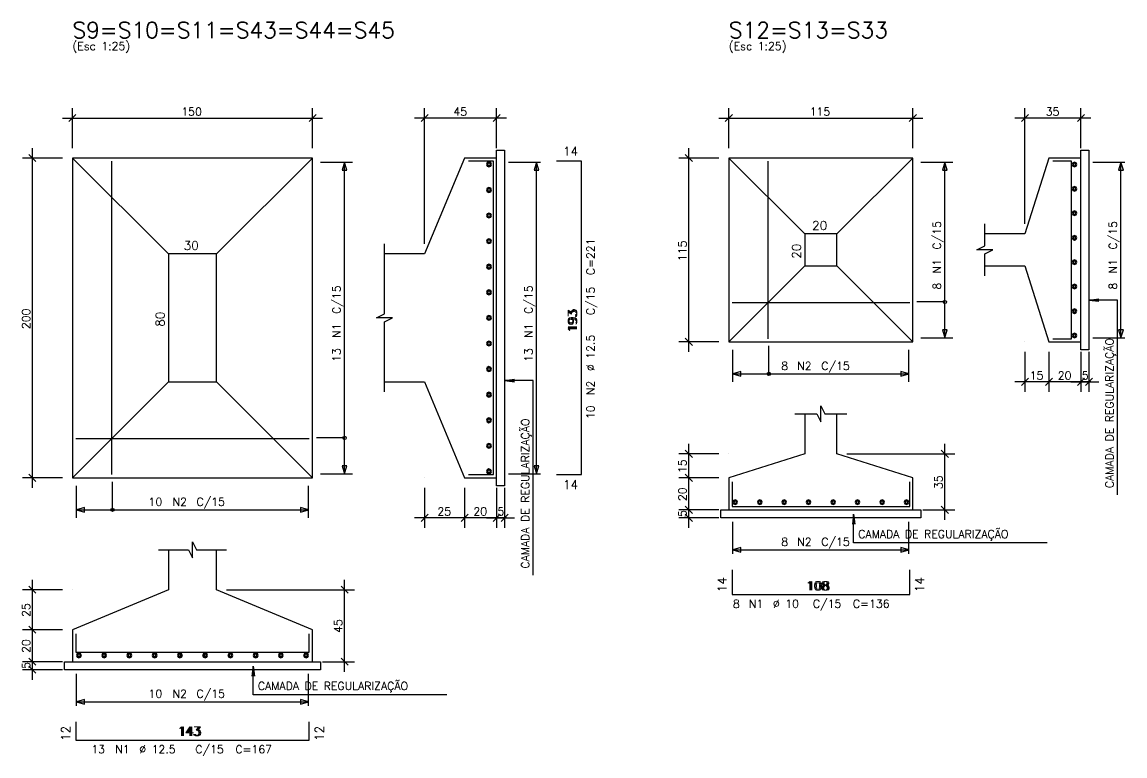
# Model space of a CAD drawing. Extents: x 797 to 1056, y -75 to 15.
# Drawn here: x 807.96 to 821.75, y -17.14 to -7.96 of the extents above; entities that cross this region are included whole.
import ezdxf

# ---------------------------------------------------------------- set-up
doc = ezdxf.new("R2010")
doc.units = 0
doc.header["$MEASUREMENT"] = 0
for name, color, linetype in [('1', 2, 'CONTINUOUS'), ('2', 4, 'CONTINUOUS'), ('4', 1, 'CONTINUOUS'), ('5', 5, 'CONTINUOUS')]:
    doc.layers.add(name, color=color, linetype=linetype)
doc.styles.get("Standard").update_dxf_attribs({"font": 'ROMANS.SHX'})

msp = doc.modelspace()

# ---------------------------------------------------------------- linework, layer by layer
at = {"layer": '1', "linetype": 'Continuous'}
for points in [[(813.894, -13.764), (813.894, -9.564), (813.994, -9.564), (813.994, -13.764), (813.894, -13.764)], [(821.197, -12.064), (821.197, -9.564), (821.297, -9.564), (821.297, -12.064), (821.197, -12.064)], [(808.594, -13.664), (811.594, -13.664), (811.594, -9.664), (808.594, -9.664), (808.594, -13.664)], [(809.794, -10.864), (808.594, -9.664)], [(810.394, -10.864), (811.594, -9.664)], [(812.494, -12.464), (812.994, -12.464), (813.494, -13.664), (813.894, -13.664), (813.894, -9.664), (813.494, -9.664), (812.994, -10.864), (812.494, -10.864)], [(813.777, -9.722), (813.768, -9.744)], [(813.768, -9.744), (813.777, -9.765)], [(813.799, -9.713), (813.777, -9.722)], [(813.777, -9.765), (813.799, -9.774)], [(813.789, -9.727), (813.78, -9.748)], [(813.78, -9.739), (813.789, -9.76)], [(813.804, -9.724), (813.782, -9.733)], [(813.782, -9.754), (813.804, -9.763)], [(813.816, -9.733), (813.794, -9.724)], [(813.794, -9.763), (813.816, -9.754)], [(813.821, -9.722), (813.799, -9.713)], [(813.799, -9.774), (813.821, -9.765)], [(813.818, -9.748), (813.809, -9.727)], [(813.809, -9.76), (813.818, -9.739)], [(813.83, -9.744), (813.821, -9.722)], [(813.821, -9.765), (813.83, -9.744)], [(816.797, -11.964), (819.097, -11.964), (819.097, -9.664), (816.797, -9.664), (816.797, -11.964)], [(817.747, -10.614), (816.797, -9.664)], [(818.147, -10.614), (819.097, -9.664)], [(819.997, -11.014), (820.497, -11.014), (820.797, -11.964), (821.197, -11.964), (821.197, -9.664), (820.797, -9.664), (820.497, -10.614), (819.997, -10.614)], [(821.096, -9.723), (821.088, -9.744)], [(821.088, -9.744), (821.096, -9.764)], [(821.117, -9.714), (821.096, -9.723)], [(821.096, -9.764), (821.117, -9.773)], [(821.108, -9.728), (821.099, -9.748)], [(821.099, -9.739), (821.108, -9.759)], [(821.121, -9.726), (821.101, -9.735)], [(821.101, -9.753), (821.121, -9.761)], [(821.133, -9.735), (821.112, -9.726)], [(821.112, -9.761), (821.133, -9.753)], [(821.137, -9.723), (821.117, -9.714)], [(821.117, -9.773), (821.137, -9.764)], [(821.134, -9.748), (821.126, -9.728)], [(821.126, -9.759), (821.134, -9.739)], [(821.146, -9.744), (821.137, -9.723)], [(821.137, -9.764), (821.146, -9.744)], [(813.777, -10.042), (813.768, -10.064)], [(813.799, -10.033), (813.777, -10.042)], [(813.789, -10.047), (813.78, -10.068)], [(813.78, -10.059), (813.789, -10.08)], [(813.804, -10.044), (813.782, -10.053)], [(813.816, -10.053), (813.794, -10.044)], [(813.821, -10.042), (813.799, -10.033)], [(813.818, -10.068), (813.809, -10.047)], [(813.809, -10.08), (813.818, -10.059)], [(813.83, -10.064), (813.821, -10.042)], [(821.096, -10.029), (821.088, -10.049)], [(821.088, -10.049), (821.096, -10.07)], [(821.117, -10.02), (821.096, -10.029)], [(821.108, -10.033), (821.099, -10.054)], [(821.099, -10.045), (821.108, -10.065)], [(821.121, -10.032), (821.101, -10.04)], [(821.101, -10.058), (821.121, -10.067)], [(821.133, -10.04), (821.112, -10.032)], [(821.112, -10.067), (821.133, -10.058)], [(821.137, -10.029), (821.117, -10.02)], [(821.134, -10.054), (821.126, -10.033)], [(821.126, -10.065), (821.134, -10.045)], [(821.146, -10.049), (821.137, -10.029)], [(821.137, -10.07), (821.146, -10.049)], [(813.768, -10.064), (813.777, -10.085)], [(813.777, -10.085), (813.799, -10.094)], [(813.782, -10.074), (813.804, -10.083)], [(813.794, -10.083), (813.816, -10.074)], [(813.799, -10.094), (813.821, -10.085)], [(813.821, -10.085), (813.83, -10.064)], [(821.096, -10.07), (821.117, -10.078)], [(821.117, -10.078), (821.137, -10.07)], [(821.096, -10.334), (821.088, -10.355)], [(821.117, -10.326), (821.096, -10.334)], [(821.137, -10.334), (821.117, -10.326)], [(821.146, -10.355), (821.137, -10.334)], [(813.777, -10.362), (813.768, -10.384)], [(813.768, -10.384), (813.777, -10.405)], [(813.799, -10.353), (813.777, -10.362)], [(813.777, -10.405), (813.799, -10.414)], [(813.789, -10.367), (813.78, -10.388)], [(813.78, -10.379), (813.789, -10.4)], [(813.804, -10.364), (813.782, -10.373)], [(813.782, -10.394), (813.804, -10.403)], [(813.816, -10.373), (813.794, -10.364)], [(813.794, -10.403), (813.816, -10.394)], [(813.821, -10.362), (813.799, -10.353)], [(813.799, -10.414), (813.821, -10.405)], [(813.818, -10.388), (813.809, -10.367)], [(813.809, -10.4), (813.818, -10.379)], [(813.83, -10.384), (813.821, -10.362)], [(813.821, -10.405), (813.83, -10.384)], [(821.088, -10.355), (821.096, -10.376)], [(821.096, -10.376), (821.117, -10.384)], [(821.108, -10.339), (821.099, -10.36)], [(821.099, -10.35), (821.108, -10.371)], [(821.121, -10.337), (821.101, -10.346)], [(821.101, -10.364), (821.121, -10.373)], [(821.133, -10.346), (821.112, -10.337)], [(821.112, -10.373), (821.133, -10.364)], [(821.117, -10.384), (821.137, -10.376)], [(821.134, -10.36), (821.126, -10.339)], [(821.126, -10.371), (821.134, -10.35)], [(821.137, -10.376), (821.146, -10.355)], [(819.997, -11.139), (819.997, -10.864), (820.097, -10.814), (819.897, -10.814), (819.997, -10.764), (819.997, -10.489)], [(812.494, -12.589), (812.494, -11.714), (812.594, -11.664), (812.394, -11.664), (812.494, -11.614), (812.494, -10.739)], [(813.777, -10.682), (813.768, -10.704)], [(813.768, -10.704), (813.777, -10.725)], [(813.799, -10.673), (813.777, -10.682)], [(813.777, -10.725), (813.799, -10.734)], [(813.789, -10.687), (813.78, -10.708)], [(813.78, -10.699), (813.789, -10.72)], [(813.804, -10.684), (813.782, -10.693)], [(813.782, -10.714), (813.804, -10.723)], [(813.816, -10.693), (813.794, -10.684)], [(813.794, -10.723), (813.816, -10.714)], [(813.821, -10.682), (813.799, -10.673)], [(813.799, -10.734), (813.821, -10.725)], [(813.818, -10.708), (813.809, -10.687)], [(813.809, -10.72), (813.818, -10.699)], [(813.83, -10.704), (813.821, -10.682)], [(813.821, -10.725), (813.83, -10.704)], [(817.747, -11.014), (818.147, -11.014), (818.147, -10.614), (817.747, -10.614), (817.747, -11.014)], [(821.096, -10.64), (821.088, -10.661)], [(821.088, -10.661), (821.096, -10.681)], [(821.117, -10.632), (821.096, -10.64)], [(821.096, -10.681), (821.117, -10.69)], [(821.108, -10.645), (821.099, -10.666)], [(821.099, -10.656), (821.108, -10.677)], [(821.121, -10.643), (821.101, -10.652)], [(821.101, -10.67), (821.121, -10.678)], [(821.133, -10.652), (821.112, -10.643)], [(821.112, -10.678), (821.133, -10.67)], [(821.137, -10.64), (821.117, -10.632)], [(821.117, -10.69), (821.137, -10.681)], [(821.134, -10.666), (821.126, -10.645)], [(821.126, -10.677), (821.134, -10.656)], [(821.146, -10.661), (821.137, -10.64)], [(821.137, -10.681), (821.146, -10.661)], [(809.794, -12.464), (810.394, -12.464), (810.394, -10.864), (809.794, -10.864), (809.794, -12.464)], [(813.777, -11.002), (813.768, -11.024)], [(813.768, -11.024), (813.777, -11.045)], [(813.799, -10.993), (813.777, -11.002)], [(813.789, -11.007), (813.78, -11.028)], [(813.78, -11.019), (813.789, -11.04)], [(813.804, -11.004), (813.782, -11.013)], [(813.816, -11.013), (813.794, -11.004)], [(813.821, -11.002), (813.799, -10.993)], [(813.818, -11.028), (813.809, -11.007)], [(813.809, -11.04), (813.818, -11.019)], [(813.83, -11.024), (813.821, -11.002)], [(813.821, -11.045), (813.83, -11.024)], [(817.747, -11.014), (816.797, -11.964)], [(818.147, -11.014), (819.097, -11.964)], [(821.096, -10.946), (821.088, -10.966)], [(821.088, -10.966), (821.096, -10.987)], [(821.117, -10.937), (821.096, -10.946)], [(821.096, -10.987), (821.117, -10.996)], [(821.108, -10.951), (821.099, -10.971)], [(821.099, -10.962), (821.108, -10.982)], [(821.121, -10.949), (821.101, -10.957)], [(821.101, -10.976), (821.121, -10.984)], [(821.133, -10.957), (821.112, -10.949)], [(821.112, -10.984), (821.133, -10.976)], [(821.137, -10.946), (821.117, -10.937)], [(821.117, -10.996), (821.137, -10.987)], [(821.134, -10.971), (821.126, -10.951)], [(821.126, -10.982), (821.134, -10.962)], [(821.146, -10.966), (821.137, -10.946)], [(821.137, -10.987), (821.146, -10.966)], [(813.777, -11.045), (813.799, -11.054)], [(813.782, -11.034), (813.804, -11.043)], [(813.794, -11.043), (813.816, -11.034)], [(813.799, -11.054), (813.821, -11.045)], [(821.096, -11.252), (821.088, -11.272)], [(821.088, -11.272), (821.096, -11.293)], [(821.117, -11.243), (821.096, -11.252)], [(821.096, -11.293), (821.117, -11.301)], [(821.108, -11.256), (821.099, -11.277)], [(821.099, -11.267), (821.108, -11.288)], [(821.121, -11.255), (821.101, -11.263)], [(821.101, -11.281), (821.121, -11.29)], [(821.133, -11.263), (821.112, -11.255)], [(821.112, -11.29), (821.133, -11.281)], [(821.137, -11.252), (821.117, -11.243)], [(821.117, -11.301), (821.137, -11.293)], [(821.134, -11.277), (821.126, -11.256)], [(821.126, -11.288), (821.134, -11.267)], [(821.146, -11.272), (821.137, -11.252)], [(821.137, -11.293), (821.146, -11.272)], [(813.777, -11.322), (813.768, -11.344)], [(813.768, -11.344), (813.777, -11.365)], [(813.799, -11.313), (813.777, -11.322)], [(813.777, -11.365), (813.799, -11.374)], [(813.789, -11.327), (813.78, -11.348)], [(813.78, -11.339), (813.789, -11.36)], [(813.804, -11.324), (813.782, -11.333)], [(813.782, -11.354), (813.804, -11.363)], [(813.816, -11.333), (813.794, -11.324)], [(813.794, -11.363), (813.816, -11.354)], [(813.821, -11.322), (813.799, -11.313)], [(813.799, -11.374), (813.821, -11.365)], [(813.818, -11.348), (813.809, -11.327)], [(813.809, -11.36), (813.818, -11.339)], [(813.83, -11.344), (813.821, -11.322)], [(813.821, -11.365), (813.83, -11.344)], [(821.096, -11.557), (821.088, -11.578)], [(821.117, -11.549), (821.096, -11.557)], [(821.108, -11.562), (821.099, -11.583)], [(821.099, -11.573), (821.108, -11.594)], [(821.121, -11.56), (821.101, -11.569)], [(821.133, -11.569), (821.112, -11.56)], [(821.137, -11.557), (821.117, -11.549)], [(821.134, -11.583), (821.126, -11.562)], [(821.126, -11.594), (821.134, -11.573)], [(821.146, -11.578), (821.137, -11.557)], [(813.777, -11.642), (813.768, -11.664)], [(813.768, -11.664), (813.777, -11.685)], [(813.799, -11.633), (813.777, -11.642)], [(813.777, -11.685), (813.799, -11.694)], [(813.789, -11.647), (813.78, -11.668)], [(813.78, -11.659), (813.789, -11.68)], [(813.804, -11.644), (813.782, -11.653)], [(813.782, -11.674), (813.804, -11.683)], [(813.816, -11.653), (813.794, -11.644)], [(813.794, -11.683), (813.816, -11.674)], [(813.821, -11.642), (813.799, -11.633)], [(813.799, -11.694), (813.821, -11.685)], [(813.818, -11.668), (813.809, -11.647)], [(813.809, -11.68), (813.818, -11.659)], [(813.83, -11.664), (813.821, -11.642)], [(813.821, -11.685), (813.83, -11.664)], [(821.088, -11.578), (821.096, -11.598)], [(821.096, -11.598), (821.117, -11.607)], [(821.101, -11.587), (821.121, -11.595)], [(821.112, -11.595), (821.133, -11.587)], [(821.117, -11.607), (821.137, -11.598)], [(821.137, -11.598), (821.146, -11.578)], [(813.777, -11.962), (813.768, -11.984)], [(813.768, -11.984), (813.777, -12.005)], [(813.799, -11.953), (813.777, -11.962)], [(813.789, -11.967), (813.78, -11.988)], [(813.78, -11.979), (813.789, -12)], [(813.804, -11.964), (813.782, -11.973)], [(813.816, -11.973), (813.794, -11.964)], [(813.821, -11.962), (813.799, -11.953)], [(813.818, -11.988), (813.809, -11.967)], [(813.809, -12), (813.818, -11.979)], [(813.83, -11.984), (813.821, -11.962)], [(813.821, -12.005), (813.83, -11.984)], [(821.096, -11.863), (821.088, -11.884)], [(821.088, -11.884), (821.096, -11.904)], [(821.117, -11.854), (821.096, -11.863)], [(821.096, -11.904), (821.117, -11.913)], [(821.108, -11.868), (821.099, -11.888)], [(821.099, -11.879), (821.108, -11.899)], [(821.121, -11.866), (821.101, -11.875)], [(821.101, -11.893), (821.121, -11.901)], [(821.133, -11.875), (821.112, -11.866)], [(821.112, -11.901), (821.133, -11.893)], [(821.137, -11.863), (821.117, -11.854)], [(821.117, -11.913), (821.137, -11.904)], [(821.134, -11.888), (821.126, -11.868)], [(821.126, -11.899), (821.134, -11.879)], [(821.146, -11.884), (821.137, -11.863)], [(821.137, -11.904), (821.146, -11.884)], [(813.777, -12.005), (813.799, -12.014)], [(813.782, -11.994), (813.804, -12.003)], [(813.794, -12.003), (813.816, -11.994)], [(813.799, -12.014), (813.821, -12.005)], [(813.777, -12.282), (813.768, -12.304)], [(813.768, -12.304), (813.777, -12.325)], [(813.799, -12.273), (813.777, -12.282)], [(813.777, -12.325), (813.799, -12.334)], [(813.789, -12.287), (813.78, -12.308)], [(813.78, -12.299), (813.789, -12.32)], [(813.804, -12.284), (813.782, -12.293)], [(813.782, -12.314), (813.804, -12.323)], [(813.816, -12.293), (813.794, -12.284)], [(813.794, -12.323), (813.816, -12.314)], [(813.821, -12.282), (813.799, -12.273)], [(813.799, -12.334), (813.821, -12.325)], [(813.818, -12.308), (813.809, -12.287)], [(813.809, -12.32), (813.818, -12.299)], [(813.83, -12.304), (813.821, -12.282)], [(813.821, -12.325), (813.83, -12.304)], [(809.794, -12.464), (808.594, -13.664)], [(810.394, -12.464), (811.594, -13.664)], [(813.777, -12.602), (813.768, -12.624)], [(813.768, -12.624), (813.777, -12.645)], [(813.799, -12.593), (813.777, -12.602)], [(813.777, -12.645), (813.799, -12.654)], [(813.789, -12.607), (813.78, -12.628)], [(813.78, -12.619), (813.789, -12.64)], [(813.804, -12.604), (813.782, -12.613)], [(813.782, -12.634), (813.804, -12.643)], [(813.816, -12.613), (813.794, -12.604)], [(813.794, -12.643), (813.816, -12.634)], [(813.821, -12.602), (813.799, -12.593)], [(813.799, -12.654), (813.821, -12.645)], [(813.818, -12.628), (813.809, -12.607)], [(813.809, -12.64), (813.818, -12.619)], [(813.83, -12.624), (813.821, -12.602)], [(813.821, -12.645), (813.83, -12.624)], [(817.622, -12.864), (817.897, -12.864), (817.947, -12.964), (817.947, -12.764), (817.997, -12.864), (818.272, -12.864)], [(813.777, -12.922), (813.768, -12.944)], [(813.768, -12.944), (813.777, -12.965)], [(813.799, -12.913), (813.777, -12.922)], [(813.789, -12.927), (813.78, -12.948)], [(813.78, -12.939), (813.789, -12.96)], [(813.804, -12.924), (813.782, -12.933)], [(813.782, -12.954), (813.804, -12.963)], [(813.816, -12.933), (813.794, -12.924)], [(813.794, -12.963), (813.816, -12.954)], [(813.821, -12.922), (813.799, -12.913)], [(813.818, -12.948), (813.809, -12.927)], [(813.809, -12.96), (813.818, -12.939)], [(813.83, -12.944), (813.821, -12.922)], [(813.821, -12.965), (813.83, -12.944)], [(817.747, -12.864), (817.747, -13.364), (816.797, -13.664), (816.797, -14.064), (819.097, -14.064), (819.097, -13.664), (818.147, -13.364), (818.147, -12.864)], [(813.777, -12.965), (813.799, -12.974)], [(813.799, -12.974), (813.821, -12.965)], [(813.777, -13.242), (813.768, -13.264)], [(813.768, -13.264), (813.777, -13.285)], [(813.799, -13.233), (813.777, -13.242)], [(813.777, -13.285), (813.799, -13.294)], [(813.789, -13.247), (813.78, -13.268)], [(813.78, -13.259), (813.789, -13.28)], [(813.804, -13.244), (813.782, -13.253)], [(813.782, -13.274), (813.804, -13.283)], [(813.816, -13.253), (813.794, -13.244)], [(813.794, -13.283), (813.816, -13.274)], [(813.821, -13.242), (813.799, -13.233)], [(813.799, -13.294), (813.821, -13.285)], [(813.818, -13.268), (813.809, -13.247)], [(813.809, -13.28), (813.818, -13.259)], [(813.83, -13.264), (813.821, -13.242)], [(813.821, -13.285), (813.83, -13.264)], [(813.777, -13.562), (813.768, -13.584)], [(813.768, -13.584), (813.777, -13.605)], [(813.799, -13.553), (813.777, -13.562)], [(813.777, -13.605), (813.799, -13.614)], [(813.789, -13.567), (813.78, -13.588)], [(813.78, -13.579), (813.789, -13.6)], [(813.804, -13.564), (813.782, -13.573)], [(813.782, -13.594), (813.804, -13.603)], [(813.816, -13.573), (813.794, -13.564)], [(813.794, -13.603), (813.816, -13.594)], [(813.821, -13.562), (813.799, -13.553)], [(813.799, -13.614), (813.821, -13.605)], [(813.818, -13.588), (813.809, -13.567)], [(813.809, -13.6), (813.818, -13.579)], [(813.83, -13.584), (813.821, -13.562)], [(813.821, -13.605), (813.83, -13.584)], [(816.856, -13.948), (816.848, -13.969)], [(816.848, -13.969), (816.856, -13.989)], [(816.877, -13.939), (816.856, -13.948)], [(816.856, -13.989), (816.877, -13.998)], [(816.868, -13.953), (816.859, -13.973)], [(816.859, -13.964), (816.868, -13.984)], [(816.881, -13.951), (816.861, -13.96)], [(816.861, -13.978), (816.881, -13.986)], [(816.893, -13.96), (816.872, -13.951)], [(816.872, -13.986), (816.893, -13.978)], [(816.897, -13.948), (816.877, -13.939)], [(816.877, -13.998), (816.897, -13.989)], [(816.894, -13.973), (816.886, -13.953)], [(816.886, -13.984), (816.894, -13.964)], [(816.906, -13.969), (816.897, -13.948)], [(816.897, -13.989), (816.906, -13.969)], [(817.162, -13.948), (817.153, -13.969)], [(817.153, -13.969), (817.162, -13.989)], [(817.182, -13.939), (817.162, -13.948)], [(817.162, -13.989), (817.182, -13.998)], [(817.173, -13.953), (817.165, -13.973)], [(817.165, -13.964), (817.173, -13.984)], [(817.187, -13.951), (817.167, -13.96)], [(817.167, -13.978), (817.187, -13.986)], [(817.198, -13.96), (817.178, -13.951)], [(817.178, -13.986), (817.198, -13.978)], [(817.203, -13.948), (817.182, -13.939)], [(817.182, -13.998), (817.203, -13.989)], [(817.2, -13.973), (817.191, -13.953)], [(817.191, -13.984), (817.2, -13.964)], [(817.212, -13.969), (817.203, -13.948)], [(817.203, -13.989), (817.212, -13.969)], [(817.468, -13.948), (817.459, -13.969)], [(817.459, -13.969), (817.468, -13.989)], [(817.488, -13.939), (817.468, -13.948)], [(817.468, -13.989), (817.488, -13.998)], [(817.479, -13.953), (817.471, -13.973)], [(817.471, -13.964), (817.479, -13.984)], [(817.493, -13.951), (817.472, -13.96)], [(817.472, -13.978), (817.493, -13.986)], [(817.504, -13.96), (817.483, -13.951)], [(817.483, -13.986), (817.504, -13.978)], [(817.509, -13.948), (817.488, -13.939)], [(817.488, -13.998), (817.509, -13.989)], [(817.506, -13.973), (817.497, -13.953)], [(817.497, -13.984), (817.506, -13.964)], [(817.517, -13.969), (817.509, -13.948)], [(817.509, -13.989), (817.517, -13.969)], [(817.773, -13.948), (817.765, -13.969)], [(817.765, -13.969), (817.773, -13.989)], [(817.794, -13.939), (817.773, -13.948)], [(817.773, -13.989), (817.794, -13.998)], [(817.785, -13.953), (817.776, -13.973)], [(817.776, -13.964), (817.785, -13.984)], [(817.799, -13.951), (817.778, -13.96)], [(817.778, -13.978), (817.799, -13.986)], [(817.81, -13.96), (817.789, -13.951)], [(817.789, -13.986), (817.81, -13.978)], [(817.814, -13.948), (817.794, -13.939)], [(817.794, -13.998), (817.814, -13.989)], [(817.811, -13.973), (817.803, -13.953)], [(817.803, -13.984), (817.811, -13.964)], [(817.823, -13.969), (817.814, -13.948)], [(817.814, -13.989), (817.823, -13.969)], [(818.079, -13.948), (818.07, -13.969)], [(818.07, -13.969), (818.079, -13.989)], [(818.1, -13.939), (818.079, -13.948)], [(818.079, -13.989), (818.1, -13.998)], [(818.09, -13.953), (818.082, -13.973)], [(818.082, -13.964), (818.09, -13.984)], [(818.104, -13.951), (818.084, -13.96)], [(818.084, -13.978), (818.104, -13.986)], [(818.115, -13.96), (818.095, -13.951)], [(818.095, -13.986), (818.115, -13.978)], [(818.12, -13.948), (818.1, -13.939)], [(818.1, -13.998), (818.12, -13.989)], [(818.117, -13.973), (818.109, -13.953)], [(818.109, -13.984), (818.117, -13.964)], [(818.129, -13.969), (818.12, -13.948)], [(818.12, -13.989), (818.129, -13.969)], [(818.385, -13.948), (818.376, -13.969)], [(818.376, -13.969), (818.385, -13.989)], [(818.405, -13.939), (818.385, -13.948)], [(818.385, -13.989), (818.405, -13.998)], [(818.396, -13.953), (818.388, -13.973)], [(818.388, -13.964), (818.396, -13.984)], [(818.41, -13.951), (818.389, -13.96)], [(818.389, -13.978), (818.41, -13.986)], [(818.421, -13.96), (818.4, -13.951)], [(818.4, -13.986), (818.421, -13.978)], [(818.426, -13.948), (818.405, -13.939)], [(818.405, -13.998), (818.426, -13.989)], [(818.423, -13.973), (818.414, -13.953)], [(818.414, -13.984), (818.423, -13.964)], [(818.434, -13.969), (818.426, -13.948)], [(818.426, -13.989), (818.434, -13.969)], [(818.69, -13.948), (818.682, -13.969)], [(818.682, -13.969), (818.69, -13.989)], [(818.711, -13.939), (818.69, -13.948)], [(818.69, -13.989), (818.711, -13.998)], [(818.702, -13.953), (818.693, -13.973)], [(818.693, -13.964), (818.702, -13.984)], [(818.716, -13.951), (818.695, -13.96)], [(818.695, -13.978), (818.716, -13.986)], [(818.727, -13.96), (818.706, -13.951)], [(818.706, -13.986), (818.727, -13.978)], [(818.732, -13.948), (818.711, -13.939)], [(818.711, -13.998), (818.732, -13.989)], [(818.729, -13.973), (818.72, -13.953)], [(818.72, -13.984), (818.729, -13.964)], [(818.74, -13.969), (818.732, -13.948)], [(818.732, -13.989), (818.74, -13.969)], [(818.996, -13.948), (818.988, -13.969)], [(818.988, -13.969), (818.996, -13.989)], [(819.017, -13.939), (818.996, -13.948)], [(818.996, -13.989), (819.017, -13.998)], [(819.008, -13.953), (818.999, -13.973)], [(818.999, -13.964), (819.008, -13.984)], [(819.021, -13.951), (819.001, -13.96)], [(819.001, -13.978), (819.021, -13.986)], [(819.033, -13.96), (819.012, -13.951)], [(819.012, -13.986), (819.033, -13.978)], [(819.037, -13.948), (819.017, -13.939)], [(819.017, -13.998), (819.037, -13.989)], [(819.034, -13.973), (819.026, -13.953)], [(819.026, -13.984), (819.034, -13.964)], [(819.046, -13.969), (819.037, -13.948)], [(819.037, -13.989), (819.046, -13.969)], [(816.697, -14.064), (819.197, -14.064), (819.197, -14.164), (816.697, -14.164), (816.697, -14.064)], [(809.669, -14.564), (810.044, -14.564), (810.094, -14.664), (810.094, -14.464), (810.144, -14.564), (810.519, -14.564)], [(809.794, -14.564), (809.794, -15.064), (808.594, -15.564), (808.594, -15.964), (811.594, -15.964), (811.594, -15.564), (810.394, -15.064), (810.394, -14.564)], [(808.494, -15.964), (811.694, -15.964), (811.694, -16.064), (808.494, -16.064), (808.494, -15.964)], [(808.652, -15.862), (808.643, -15.884)], [(808.643, -15.884), (808.652, -15.905)], [(808.674, -15.853), (808.652, -15.862)], [(808.652, -15.905), (808.674, -15.914)], [(808.664, -15.867), (808.655, -15.888)], [(808.655, -15.879), (808.664, -15.9)], [(808.679, -15.864), (808.657, -15.873)], [(808.657, -15.894), (808.679, -15.903)], [(808.691, -15.873), (808.669, -15.864)], [(808.669, -15.903), (808.691, -15.894)], [(808.696, -15.862), (808.674, -15.853)], [(808.674, -15.914), (808.696, -15.905)], [(808.693, -15.888), (808.684, -15.867)], [(808.684, -15.9), (808.693, -15.879)], [(808.705, -15.884), (808.696, -15.862)], [(808.696, -15.905), (808.705, -15.884)], [(808.968, -15.862), (808.959, -15.884)], [(808.959, -15.884), (808.968, -15.905)], [(808.989, -15.853), (808.968, -15.862)], [(808.968, -15.905), (808.989, -15.914)], [(808.979, -15.867), (808.97, -15.888)], [(808.97, -15.879), (808.979, -15.9)], [(808.994, -15.864), (808.973, -15.873)], [(808.973, -15.894), (808.994, -15.903)], [(809.006, -15.873), (808.985, -15.864)], [(808.985, -15.903), (809.006, -15.894)], [(809.011, -15.862), (808.989, -15.853)], [(808.989, -15.914), (809.011, -15.905)], [(809.009, -15.888), (809, -15.867)], [(809, -15.9), (809.009, -15.879)], [(809.02, -15.884), (809.011, -15.862)], [(809.011, -15.905), (809.02, -15.884)], [(809.283, -15.862), (809.274, -15.884)], [(809.274, -15.884), (809.283, -15.905)], [(809.305, -15.853), (809.283, -15.862)], [(809.283, -15.905), (809.305, -15.914)], [(809.295, -15.867), (809.286, -15.888)], [(809.286, -15.879), (809.295, -15.9)], [(809.31, -15.864), (809.288, -15.873)], [(809.288, -15.894), (809.31, -15.903)], [(809.322, -15.873), (809.3, -15.864)], [(809.3, -15.903), (809.322, -15.894)], [(809.327, -15.862), (809.305, -15.853)], [(809.305, -15.914), (809.327, -15.905)], [(809.324, -15.888), (809.315, -15.867)], [(809.315, -15.9), (809.324, -15.879)], [(809.336, -15.884), (809.327, -15.862)], [(809.327, -15.905), (809.336, -15.884)], [(809.599, -15.862), (809.59, -15.884)], [(809.59, -15.884), (809.599, -15.905)], [(809.621, -15.853), (809.599, -15.862)], [(809.599, -15.905), (809.621, -15.914)], [(809.61, -15.867), (809.601, -15.888)], [(809.601, -15.879), (809.61, -15.9)], [(809.625, -15.864), (809.604, -15.873)], [(809.604, -15.894), (809.625, -15.903)], [(809.638, -15.873), (809.616, -15.864)], [(809.616, -15.903), (809.638, -15.894)], [(809.642, -15.862), (809.621, -15.853)], [(809.621, -15.914), (809.642, -15.905)], [(809.64, -15.888), (809.631, -15.867)], [(809.631, -15.9), (809.64, -15.879)], [(809.651, -15.884), (809.642, -15.862)], [(809.642, -15.905), (809.651, -15.884)], [(809.914, -15.862), (809.905, -15.884)], [(809.905, -15.884), (809.914, -15.905)], [(809.936, -15.853), (809.914, -15.862)], [(809.914, -15.905), (809.936, -15.914)], [(809.926, -15.867), (809.917, -15.888)], [(809.917, -15.879), (809.926, -15.9)], [(809.941, -15.864), (809.919, -15.873)], [(809.919, -15.894), (809.941, -15.903)], [(809.953, -15.873), (809.931, -15.864)], [(809.931, -15.903), (809.953, -15.894)], [(809.958, -15.862), (809.936, -15.853)], [(809.936, -15.914), (809.958, -15.905)], [(809.955, -15.888), (809.946, -15.867)], [(809.946, -15.9), (809.955, -15.879)], [(809.967, -15.884), (809.958, -15.862)], [(809.958, -15.905), (809.967, -15.884)], [(810.23, -15.862), (810.221, -15.884)], [(810.221, -15.884), (810.23, -15.905)], [(810.252, -15.853), (810.23, -15.862)], [(810.23, -15.905), (810.252, -15.914)], [(810.242, -15.867), (810.233, -15.888)], [(810.233, -15.879), (810.242, -15.9)], [(810.257, -15.864), (810.235, -15.873)], [(810.235, -15.894), (810.257, -15.903)], [(810.269, -15.873), (810.247, -15.864)], [(810.247, -15.903), (810.269, -15.894)], [(810.273, -15.862), (810.252, -15.853)], [(810.252, -15.914), (810.273, -15.905)], [(810.271, -15.888), (810.262, -15.867)], [(810.262, -15.9), (810.271, -15.879)], [(810.282, -15.884), (810.273, -15.862)], [(810.273, -15.905), (810.282, -15.884)], [(810.546, -15.862), (810.537, -15.884)], [(810.537, -15.884), (810.546, -15.905)], [(810.567, -15.853), (810.546, -15.862)], [(810.546, -15.905), (810.567, -15.914)], [(810.557, -15.867), (810.548, -15.888)], [(810.548, -15.879), (810.557, -15.9)], [(810.572, -15.864), (810.55, -15.873)], [(810.55, -15.894), (810.572, -15.903)], [(810.584, -15.873), (810.562, -15.864)], [(810.562, -15.903), (810.584, -15.894)], [(810.589, -15.862), (810.567, -15.853)], [(810.567, -15.914), (810.589, -15.905)], [(810.586, -15.888), (810.577, -15.867)], [(810.577, -15.9), (810.586, -15.879)], [(810.598, -15.884), (810.589, -15.862)], [(810.589, -15.905), (810.598, -15.884)], [(810.861, -15.862), (810.852, -15.884)], [(810.852, -15.884), (810.861, -15.905)], [(810.883, -15.853), (810.861, -15.862)], [(810.861, -15.905), (810.883, -15.914)], [(810.873, -15.867), (810.864, -15.888)], [(810.864, -15.879), (810.873, -15.9)], [(810.888, -15.864), (810.866, -15.873)], [(810.866, -15.894), (810.888, -15.903)], [(810.9, -15.873), (810.878, -15.864)], [(810.878, -15.903), (810.9, -15.894)], [(810.905, -15.862), (810.883, -15.853)], [(810.883, -15.914), (810.905, -15.905)], [(810.902, -15.888), (810.893, -15.867)], [(810.893, -15.9), (810.902, -15.879)], [(810.914, -15.884), (810.905, -15.862)], [(810.905, -15.905), (810.914, -15.884)], [(811.177, -15.862), (811.168, -15.884)], [(811.168, -15.884), (811.177, -15.905)], [(811.198, -15.853), (811.177, -15.862)], [(811.177, -15.905), (811.198, -15.914)], [(811.188, -15.867), (811.179, -15.888)], [(811.179, -15.879), (811.188, -15.9)], [(811.203, -15.864), (811.181, -15.873)], [(811.181, -15.894), (811.203, -15.903)], [(811.215, -15.873), (811.194, -15.864)], [(811.194, -15.903), (811.215, -15.894)], [(811.22, -15.862), (811.198, -15.853)], [(811.198, -15.914), (811.22, -15.905)], [(811.218, -15.888), (811.209, -15.867)], [(811.209, -15.9), (811.218, -15.879)], [(811.229, -15.884), (811.22, -15.862)], [(811.22, -15.905), (811.229, -15.884)], [(811.492, -15.862), (811.483, -15.884)], [(811.483, -15.884), (811.492, -15.905)], [(811.514, -15.853), (811.492, -15.862)], [(811.492, -15.905), (811.514, -15.914)], [(811.504, -15.867), (811.495, -15.888)], [(811.495, -15.879), (811.504, -15.9)], [(811.519, -15.864), (811.497, -15.873)], [(811.497, -15.894), (811.519, -15.903)], [(811.531, -15.873), (811.509, -15.864)], [(811.509, -15.903), (811.531, -15.894)], [(811.536, -15.862), (811.514, -15.853)], [(811.514, -15.914), (811.536, -15.905)], [(811.533, -15.888), (811.524, -15.867)], [(811.524, -15.9), (811.533, -15.879)], [(811.545, -15.884), (811.536, -15.862)], [(811.536, -15.905), (811.545, -15.884)]]:
    msp.add_lwpolyline(points, dxfattribs=at)
at = {"layer": '2', "linetype": 'Continuous'}
for p, q in [((808.594, -9.539), (808.594, -9.039)), ((811.594, -9.539), (811.594, -9.039)), ((812.994, -10.739), (812.994, -9.039)), ((813.894, -9.539), (813.894, -9.039)), ((816.797, -9.539), (816.797, -9.039)), ((819.097, -9.539), (819.097, -9.039)), ((820.497, -10.489), (820.497, -9.039)), ((821.197, -9.539), (821.197, -9.039)), ((808.469, -9.164), (811.719, -9.164)), ((808.55, -9.208), (808.638, -9.119)), ((811.55, -9.208), (811.638, -9.119)), ((814.019, -9.164), (812.869, -9.164)), ((813.038, -9.119), (812.95, -9.208)), ((813.938, -9.119), (813.85, -9.208)), ((816.672, -9.164), (819.222, -9.164)), ((816.752, -9.208), (816.841, -9.119)), ((819.052, -9.208), (819.141, -9.119)), ((821.322, -9.164), (820.372, -9.164)), ((820.541, -9.119), (820.452, -9.208)), ((821.241, -9.119), (821.152, -9.208)), ((808.138, -9.708), (808.05, -9.619)), ((808.094, -13.789), (808.094, -9.539)), ((816.341, -9.708), (816.252, -9.619)), ((816.297, -12.089), (816.297, -9.539)), ((808.469, -9.664), (807.969, -9.664)), ((808.594, -9.664), (808.594, -9.664)), ((808.594, -9.664), (808.594, -9.664)), ((811.594, -9.664), (811.594, -9.664)), ((813.894, -9.664), (813.894, -9.664)), ((816.672, -9.664), (816.172, -9.664)), ((816.797, -9.664), (816.797, -9.664)), ((816.797, -9.664), (816.797, -9.664)), ((819.097, -9.664), (819.097, -9.664)), ((821.197, -9.664), (821.197, -9.664)), ((820.497, -10.614), (820.497, -10.614)), ((812.994, -10.864), (812.994, -10.864)), ((816.672, -11.964), (816.172, -11.964)), ((816.341, -12.008), (816.252, -11.919)), ((816.797, -11.964), (816.797, -11.964)), ((820.497, -11.964), (820.497, -11.964)), ((820.797, -11.964), (820.797, -11.964)), ((820.797, -11.964), (820.797, -11.964)), ((821.197, -11.964), (821.197, -11.964)), ((821.197, -11.964), (821.197, -11.964)), ((821.297, -11.964), (821.297, -11.964)), ((820.497, -12.089), (820.497, -12.589)), ((820.797, -12.089), (820.797, -12.589)), ((820.797, -12.089), (820.797, -12.589)), ((821.197, -12.089), (821.197, -12.589)), ((821.197, -12.089), (821.197, -12.589)), ((821.297, -12.089), (821.297, -12.589)), ((820.922, -12.464), (820.372, -12.464)), ((820.541, -12.419), (820.452, -12.508)), ((821.322, -12.464), (820.672, -12.464)), ((820.841, -12.419), (820.752, -12.508)), ((820.841, -12.419), (820.752, -12.508)), ((821.072, -12.464), (821.422, -12.464)), ((821.241, -12.419), (821.152, -12.508)), ((821.152, -12.508), (821.241, -12.419)), ((821.252, -12.508), (821.341, -12.419)), ((816.672, -13.364), (816.172, -13.364)), ((816.341, -13.408), (816.252, -13.319)), ((816.297, -13.789), (816.297, -13.239)), ((816.797, -13.364), (816.797, -13.364)), ((818.147, -13.364), (818.147, -13.364)), ((818.272, -13.364), (819.622, -13.364)), ((819.541, -13.408), (819.452, -13.319)), ((819.497, -14.189), (819.497, -13.239)), ((808.138, -13.708), (808.05, -13.619)), ((816.341, -13.708), (816.252, -13.619)), ((816.341, -13.708), (816.252, -13.619)), ((816.297, -14.189), (816.297, -13.539)), ((808.469, -13.664), (807.969, -13.664)), ((808.594, -13.664), (808.594, -13.664)), ((812.994, -13.664), (812.994, -13.664)), ((813.494, -13.664), (813.494, -13.664)), ((813.494, -13.664), (813.494, -13.664)), ((813.894, -13.664), (813.894, -13.664)), ((813.894, -13.664), (813.894, -13.664)), ((813.994, -13.664), (813.994, -13.664)), ((816.672, -13.664), (816.172, -13.664)), ((816.672, -13.664), (816.172, -13.664)), ((816.797, -13.664), (816.797, -13.664)), ((816.797, -13.664), (816.797, -13.664)), ((812.994, -13.789), (812.994, -14.289)), ((813.494, -13.789), (813.494, -14.289)), ((813.494, -13.789), (813.494, -14.289)), ((813.894, -13.789), (813.894, -14.289)), ((813.894, -13.789), (813.894, -14.289)), ((813.994, -13.789), (813.994, -14.289)), ((816.341, -14.108), (816.252, -14.019)), ((816.341, -14.108), (816.252, -14.019)), ((816.297, -14.289), (816.297, -13.939)), ((819.541, -14.108), (819.452, -14.019)), ((813.619, -14.164), (812.869, -14.164)), ((813.038, -14.119), (812.95, -14.208)), ((814.019, -14.164), (813.369, -14.164)), ((813.538, -14.119), (813.45, -14.208)), ((813.538, -14.119), (813.45, -14.208)), ((813.769, -14.164), (814.119, -14.164)), ((813.938, -14.119), (813.85, -14.208)), ((813.85, -14.208), (813.938, -14.119)), ((813.95, -14.208), (814.038, -14.119)), ((816.672, -14.064), (816.172, -14.064)), ((816.672, -14.064), (816.172, -14.064)), ((816.672, -14.164), (816.172, -14.164)), ((816.341, -14.208), (816.252, -14.119)), ((816.797, -14.064), (816.797, -14.064)), ((816.797, -14.064), (816.797, -14.064)), ((816.797, -14.164), (816.797, -14.164)), ((819.097, -14.064), (819.097, -14.064)), ((819.222, -14.064), (819.622, -14.064)), ((808.138, -15.108), (808.05, -15.019)), ((808.094, -15.689), (808.094, -14.939)), ((812.038, -15.108), (811.95, -15.019)), ((811.994, -16.089), (811.994, -14.939)), ((808.469, -15.064), (807.969, -15.064)), ((808.594, -15.064), (808.594, -15.064)), ((810.394, -15.064), (810.394, -15.064)), ((810.519, -15.064), (812.119, -15.064)), ((808.469, -15.564), (807.969, -15.564)), ((808.469, -15.564), (807.969, -15.564)), ((808.138, -15.608), (808.05, -15.519)), ((808.138, -15.608), (808.05, -15.519)), ((808.094, -16.089), (808.094, -15.439)), ((808.594, -15.564), (808.594, -15.564)), ((808.594, -15.564), (808.594, -15.564)), ((808.094, -16.189), (808.094, -15.839)), ((808.469, -15.964), (807.969, -15.964)), ((808.469, -15.964), (807.969, -15.964)), ((808.138, -16.008), (808.05, -15.919)), ((808.138, -16.008), (808.05, -15.919)), ((808.594, -15.964), (808.594, -15.964)), ((808.594, -15.964), (808.594, -15.964)), ((811.594, -15.964), (811.594, -15.964)), ((811.719, -15.964), (812.119, -15.964)), ((812.038, -16.008), (811.95, -15.919)), ((808.469, -16.064), (807.969, -16.064)), ((808.138, -16.108), (808.05, -16.019)), ((808.594, -16.064), (808.594, -16.064))]:
    msp.add_line(p, q, dxfattribs=at)
for points in [[(811.694, -9.714), (812.094, -9.714)], [(811.994, -9.714), (811.964, -9.814), (812.024, -9.814), (811.994, -9.714)], [(811.994, -13.614), (811.994, -9.714)], [(814.044, -9.714), (814.444, -9.714)], [(814.394, -9.714), (814.364, -9.814), (814.424, -9.814), (814.394, -9.714)], [(814.394, -13.614), (814.394, -9.714)], [(819.197, -9.714), (819.597, -9.714)], [(819.497, -9.714), (819.467, -9.814), (819.527, -9.814), (819.497, -9.714)], [(819.497, -11.914), (819.497, -9.714)], [(821.347, -9.714), (821.747, -9.714)], [(821.697, -9.714), (821.667, -9.814), (821.727, -9.814), (821.697, -9.714)], [(821.697, -11.914), (821.697, -9.714)], [(821.655, -13.875), (821.655, -11.44), (821.297, -11.44), (821.421, -11.456), (821.297, -11.44), (821.421, -11.424)], [(819.497, -11.464), (819.147, -11.464)], [(819.497, -11.914), (819.527, -11.814), (819.467, -11.814), (819.497, -11.914)], [(821.697, -11.914), (821.727, -11.814), (821.667, -11.814), (821.697, -11.914)], [(819.197, -11.914), (819.597, -11.914)], [(821.347, -11.914), (821.747, -11.914)], [(816.847, -12.464), (816.847, -12.064)], [(817.297, -12.364), (817.297, -12.014)], [(819.047, -12.464), (819.047, -12.064)], [(816.847, -12.364), (816.947, -12.394), (816.947, -12.334), (816.847, -12.364)], [(816.847, -12.364), (819.047, -12.364)], [(819.047, -12.364), (818.947, -12.334), (818.947, -12.394), (819.047, -12.364)], [(814.352, -14.882), (814.352, -12.447), (813.994, -12.447), (814.118, -12.463), (813.994, -12.447), (814.118, -12.43)], [(811.994, -13.164), (811.644, -13.164)], [(811.694, -13.614), (812.094, -13.614)], [(811.994, -13.614), (812.024, -13.514), (811.964, -13.514), (811.994, -13.614)], [(814.044, -13.614), (814.444, -13.614)], [(814.394, -13.614), (814.424, -13.514), (814.364, -13.514), (814.394, -13.614)], [(808.644, -14.164), (808.644, -13.764)], [(809.094, -14.064), (809.094, -13.714)], [(811.544, -14.164), (811.544, -13.764)], [(808.644, -14.064), (808.744, -14.094), (808.744, -14.034), (808.644, -14.064)], [(811.544, -14.064), (811.444, -14.034), (811.444, -14.094), (811.544, -14.064)], [(808.644, -14.064), (811.544, -14.064)], [(820.776, -14.476), (818.356, -14.476), (818.356, -14.118), (818.373, -14.242), (818.356, -14.118), (818.34, -14.242)], [(816.847, -14.614), (816.847, -14.214)], [(819.047, -14.614), (819.047, -14.214)], [(816.847, -14.564), (816.947, -14.594), (816.947, -14.534), (816.847, -14.564)], [(816.847, -14.564), (819.047, -14.564)], [(819.047, -14.564), (818.947, -14.534), (818.947, -14.594), (819.047, -14.564)], [(808.644, -16.514), (808.644, -16.114)], [(813.273, -16.376), (810.854, -16.376), (810.854, -16.018), (810.87, -16.142), (810.854, -16.018), (810.837, -16.142)], [(811.544, -16.514), (811.544, -16.114)], [(808.644, -16.464), (808.744, -16.494), (808.744, -16.434), (808.644, -16.464)], [(808.644, -16.464), (811.544, -16.464)], [(811.544, -16.464), (811.444, -16.434), (811.444, -16.494), (811.544, -16.464)]]:
    msp.add_lwpolyline(points, dxfattribs=at)
for centre in [(819.497, -11.464), (817.297, -12.364), (811.994, -13.164), (809.094, -14.064)]:
    msp.add_circle(centre, 0.02, dxfattribs=at)
at = {"layer": '4', "linetype": 'Continuous'}
for points in [[(809.086, -13.624), (809.086, -9.704)], [(813.544, -13.624), (813.854, -13.624), (813.854, -9.704), (813.544, -9.704)], [(814.644, -13.624), (814.954, -13.624), (814.954, -9.704), (814.644, -9.704)], [(817.289, -11.924), (817.289, -9.704)], [(820.847, -11.924), (821.077, -11.924), (821.077, -9.704), (820.847, -9.704)], [(816.837, -11.471), (819.057, -11.471)], [(808.634, -13.171), (811.554, -13.171)], [(816.837, -13.714), (816.837, -14.024), (819.057, -14.024), (819.057, -13.714)], [(816.837, -14.814), (816.837, -15.124), (819.057, -15.124), (819.057, -14.814)], [(808.634, -15.614), (808.634, -15.844), (811.554, -15.844), (811.554, -15.614)], [(808.634, -16.714), (808.634, -16.944), (811.554, -16.944), (811.554, -16.714)]]:
    msp.add_lwpolyline(points, dxfattribs=at)

# ---------------------------------------------------------------- texts
at = {"layer": '1', "linetype": 'Continuous'}
for s, height, p in [('6', 0.0002, (808.594, -8.194)), ('(Esc 1:25)', 0.1, (808.594, -8.314)), ('3', 0.0002, (816.797, -8.194)), ('(Esc 1:25)', 0.1, (816.797, -8.314)), ('14', 0.11, (814.724, -9.634)), ('14', 0.11, (814.724, -13.804)), ('CAMADA DE REGULARIZAÇÃO', 0.1, (818.414, -14.417)), ('108', 0.11, (817.757, -15.069)), ('108', 0.11, (817.769, -15.069)), ('108', 0.11, (817.782, -15.069)), ('8', 0.1, (816.847, -15.289)), ('N1', 0.1, (817.047, -15.289)), ('%%c 10', 0.1, (817.347, -15.289)), ('C/15', 0.1, (817.847, -15.289)), ('C=136', 0.1, (818.347, -15.289)), ('CAMADA DE REGULARIZAÇÃO', 0.1, (810.911, -16.317)), ('143', 0.11, (809.904, -16.889)), ('143', 0.11, (809.916, -16.889)), ('143', 0.11, (809.929, -16.889)), ('13', 0.1, (808.829, -17.109)), ('N1', 0.1, (809.129, -17.109)), ('%%c 12.5', 0.1, (809.429, -17.109)), ('C/15', 0.1, (810.129, -17.109)), ('C=167', 0.1, (810.629, -17.109))]:
    msp.add_text(s, height=height, dxfattribs=at).set_placement(p)
for s, height, p in [('C=221', 0.1, (815.119, -11.129)), ('C/15', 0.1, (815.119, -11.629)), ('193', 0.11, (814.899, -11.829)), ('193', 0.11, (814.899, -11.841)), ('193', 0.11, (814.899, -11.854)), ('%%c 12.5', 0.1, (815.119, -12.329)), ('CAMADA DE REGULARIZAÇÃO', 0.1, (821.605, -13.792)), ('N2', 0.1, (815.119, -12.629)), ('10', 0.1, (815.119, -12.929)), ('CAMADA DE REGULARIZAÇÃO', 0.1, (814.303, -14.799)), ('14', 0.11, (816.767, -15.094)), ('14', 0.11, (819.237, -15.094)), ('12', 0.11, (808.564, -16.954)), ('12', 0.11, (811.734, -16.954))]:
    msp.add_text(s, height=height, rotation=90, dxfattribs=at).set_placement(p)
at = {"layer": '2', "linetype": 'Continuous'}
for s, height, p in [('150', 0.1, (809.954, -9.134)), ('45', 0.1, (813.354, -9.134)), ('115', 0.1, (817.807, -9.134)), ('35', 0.1, (820.757, -9.134)), ('20', 0.11, (817.837, -10.564)), ('30', 0.11, (809.984, -10.814)), ('8', 0.1, (817.452, -12.314)), ('N2', 0.1, (817.652, -12.314)), ('C/15', 0.1, (817.952, -12.314)), ('15', 0.1, (820.557, -12.434)), ('20', 0.1, (820.907, -12.434)), ('5', 0.1, (821.207, -12.434)), ('10', 0.1, (809.544, -14.014)), ('N2', 0.1, (809.844, -14.014)), ('C/15', 0.1, (810.144, -14.014)), ('25', 0.1, (813.154, -14.134)), ('20', 0.1, (813.604, -14.134)), ('5', 0.1, (813.904, -14.134)), ('8', 0.1, (817.452, -14.514)), ('N2', 0.1, (817.652, -14.514)), ('C/15', 0.1, (817.952, -14.514)), ('10', 0.1, (809.544, -16.414)), ('N2', 0.1, (809.844, -16.414)), ('C/15', 0.1, (810.144, -16.414))]:
    msp.add_text(s, height=height, dxfattribs=at).set_placement(p)
for s, height, p in [('C/15', 0.1, (819.447, -10.809)), ('C/15', 0.1, (821.647, -10.809)), ('115', 0.1, (816.267, -10.954)), ('20', 0.11, (817.697, -10.924)), ('N1', 0.1, (819.447, -11.109)), ('N1', 0.1, (821.647, -11.109)), ('C/15', 0.1, (811.944, -11.614)), ('C/15', 0.1, (814.344, -11.614)), ('8', 0.1, (819.447, -11.309)), ('8', 0.1, (821.647, -11.309)), ('200', 0.1, (808.064, -11.804)), ('80', 0.11, (809.744, -11.774)), ('N1', 0.1, (811.944, -11.914)), ('N1', 0.1, (814.344, -11.914)), ('13', 0.1, (811.944, -12.214)), ('13', 0.1, (814.344, -12.214)), ('15', 0.1, (816.267, -13.604)), ('35', 0.1, (819.467, -13.804)), ('20', 0.1, (816.267, -13.954)), ('5', 0.1, (816.267, -14.154)), ('25', 0.1, (808.064, -15.404)), ('45', 0.1, (811.964, -15.604)), ('20', 0.1, (808.064, -15.854)), ('5', 0.1, (808.064, -16.054))]:
    msp.add_text(s, height=height, rotation=90, dxfattribs=at).set_placement(p)
at = {"layer": '5', "linetype": 'Continuous'}
for s, p in [('S9=S10=S11=S43=S44=S45', (808.594, -8.164)), ('S12=S13=S33', (816.797, -8.164))]:
    msp.add_text(s, height=0.2, dxfattribs=at).set_placement(p)

doc.saveas('drawing.dxf')
